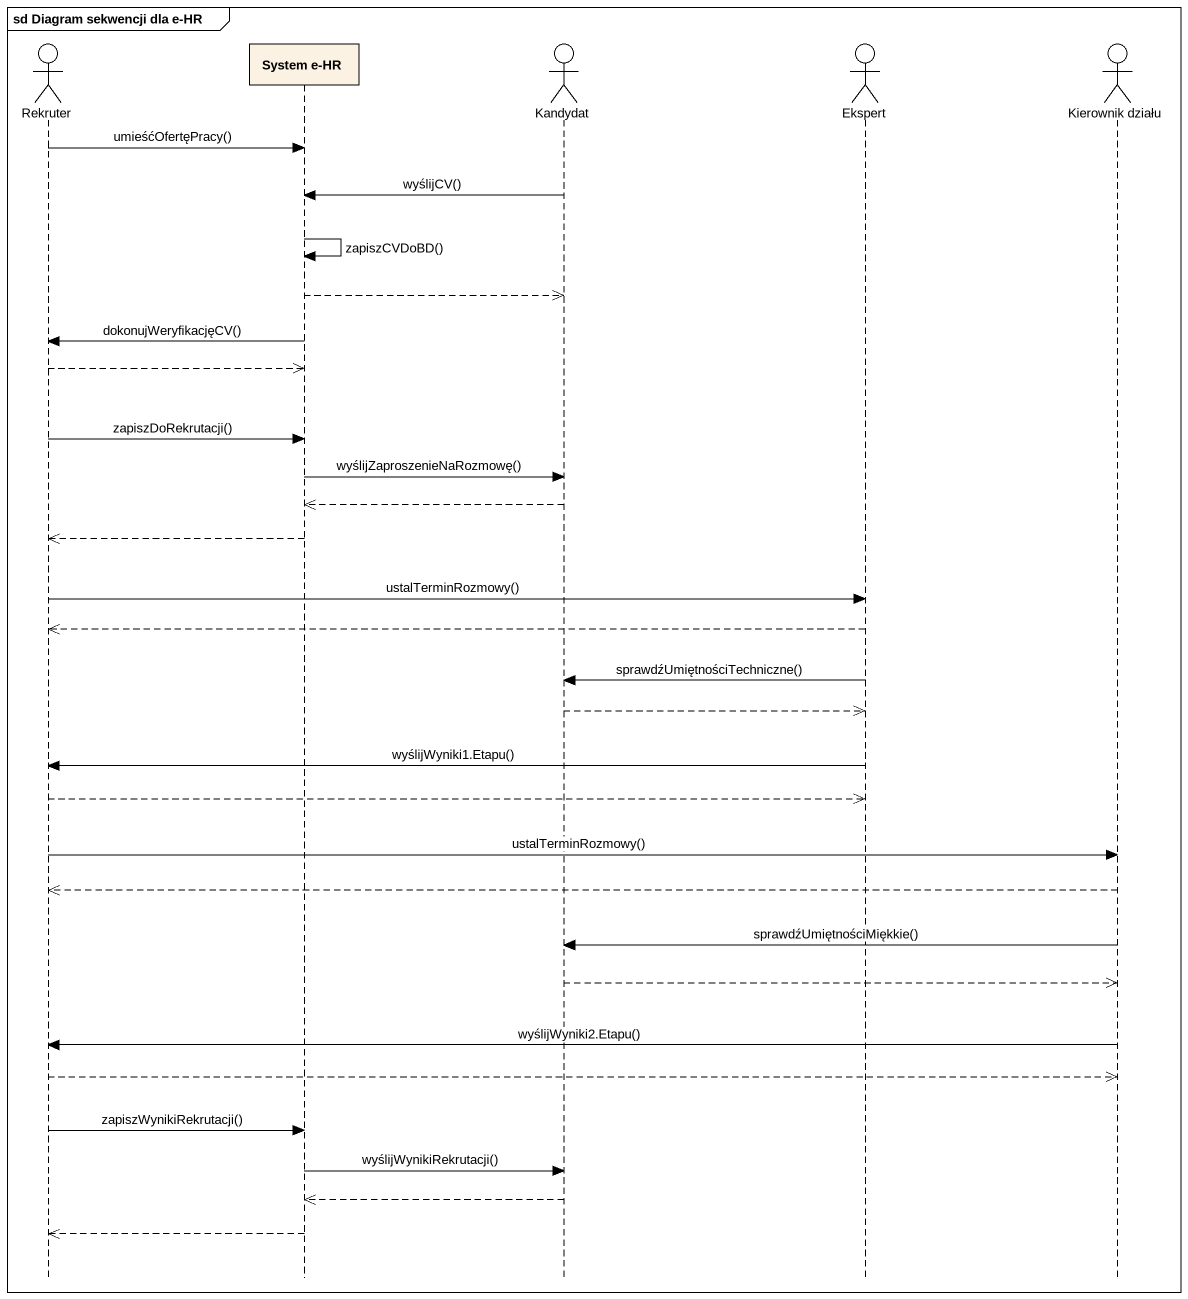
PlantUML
@startuml
mainframe sd Diagram sekwencji dla e-HR
hide footbox
actor Rekruter
participant "System e-HR" as System_e_HR
actor Kandydat
actor Ekspert
actor "Kierownik działu" as Kierownik_działu

Rekruter -> System_e_HR : umieśćOfertęPracy()
Kandydat -> System_e_HR : wyślijCV()
System_e_HR -> System_e_HR : zapiszCVDoBD()
System_e_HR -->> Kandydat
System_e_HR -> Rekruter : dokonujWeryfikacjęCV()
Rekruter -->> System_e_HR
Rekruter -> System_e_HR : zapiszDoRekrutacji()
System_e_HR -> Kandydat : wyślijZaproszenieNaRozmowę()
Kandydat -->> System_e_HR
System_e_HR -->> Rekruter
Rekruter -> Ekspert : ustalTerminRozmowy()
Ekspert -->> Rekruter
Ekspert -> Kandydat : sprawdźUmiętnościTechniczne()
Kandydat -->> Ekspert
Ekspert -> Rekruter : wyślijWyniki1.Etapu()
Rekruter -->> Ekspert
Rekruter -> Kierownik_działu : ustalTerminRozmowy()
Kierownik_działu -->> Rekruter
Kierownik_działu -> Kandydat : sprawdźUmiętnościMiękkie()
Kandydat -->> Kierownik_działu
Kierownik_działu -> Rekruter : wyślijWyniki2.Etapu()
Rekruter -->> Kierownik_działu
Rekruter -> System_e_HR : zapiszWynikiRekrutacji()
System_e_HR -> Kandydat : wyślijWynikiRekrutacji()
Kandydat -->> System_e_HR
System_e_HR -->> Rekruter
@enduml
